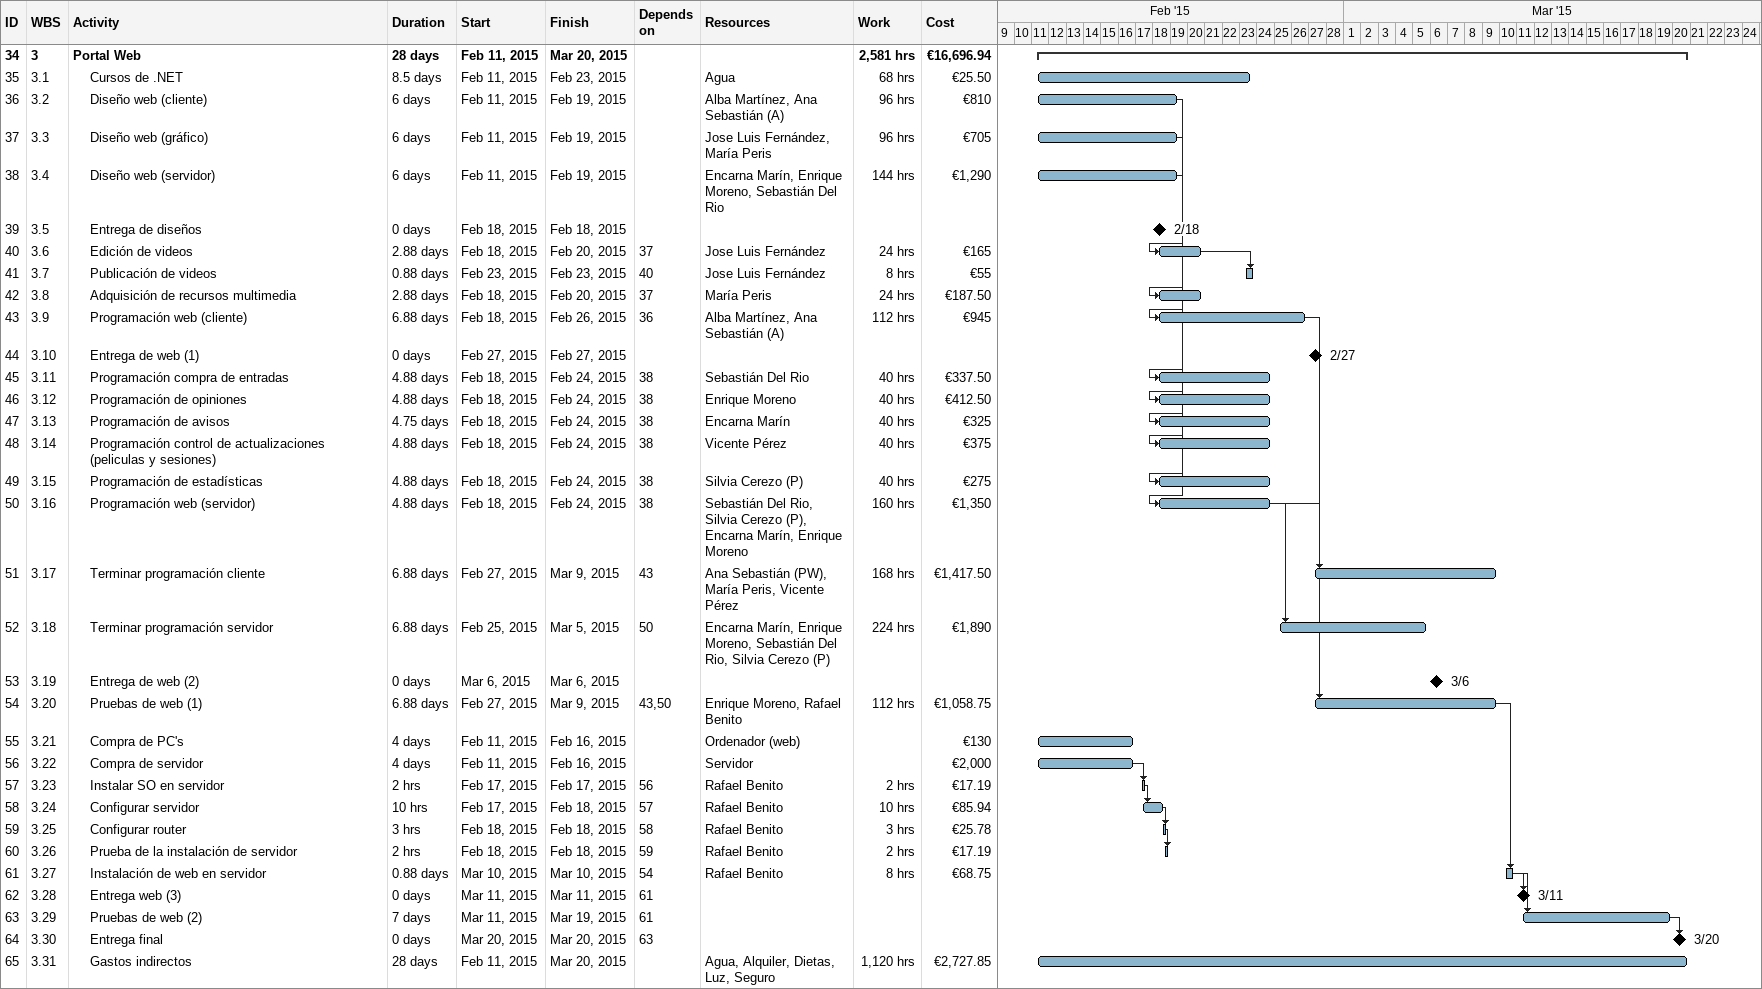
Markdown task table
| ID | WBS | Task | Duration | Start | Finish | Predecessors | Resources | Work (h) | Cost (€) |
|---|---|---|---|---|---|---|---|---|---|
| 34 | 3 | **Portal Web** | 28d | 2015-02-11 | 2015-03-20 |  |  | 2581 | 16696.94 |
| 35 | 3.1 | Cursos de .NET | 8.5d | 2015-02-11 | 2015-02-23 |  | Agua | 68 | 25.50 |
| 36 | 3.2 | Diseño web (cliente) | 6d | 2015-02-11 | 2015-02-19 |  | Alba Martínez, Ana Sebastián (A) | 96 | 810 |
| 37 | 3.3 | Diseño web (gráfico) | 6d | 2015-02-11 | 2015-02-19 |  | Jose Luis Fernández, María Peris | 96 | 705 |
| 38 | 3.4 | Diseño web (servidor) | 6d | 2015-02-11 | 2015-02-19 |  | Encarna Marín, Enrique Moreno, Sebastián Del Rio | 144 | 1290 |
| 39 | 3.5 | Entrega de diseños | 0d | 2015-02-18 | 2015-02-18 |  |  |  |  |
| 40 | 3.6 | Edición de videos | 2.88d | 2015-02-18 | 2015-02-20 | 37 | Jose Luis Fernández | 24 | 165 |
| 41 | 3.7 | Publicación de videos | 0.88d | 2015-02-23 | 2015-02-23 | 40 | Jose Luis Fernández | 8 | 55 |
| 42 | 3.8 | Adquisición de recursos multimedia | 2.88d | 2015-02-18 | 2015-02-20 | 37 | María Peris | 24 | 187.50 |
| 43 | 3.9 | Programación web (cliente) | 6.88d | 2015-02-18 | 2015-02-26 | 36 | Alba Martínez, Ana Sebastián (A) | 112 | 945 |
| 44 | 3.10 | Entrega de web (1) | 0d | 2015-02-27 | 2015-02-27 |  |  |  |  |
| 45 | 3.11 | Programación compra de entradas | 4.88d | 2015-02-18 | 2015-02-24 | 38 | Sebastián Del Rio | 40 | 337.50 |
| 46 | 3.12 | Programación de opiniones | 4.88d | 2015-02-18 | 2015-02-24 | 38 | Enrique Moreno | 40 | 412.50 |
| 47 | 3.13 | Programación de avisos | 4.75d | 2015-02-18 | 2015-02-24 | 38 | Encarna Marín | 40 | 325 |
| 48 | 3.14 | Programación control de actualizaciones (peliculas y sesiones) | 4.88d | 2015-02-18 | 2015-02-24 | 38 | Vicente Pérez | 40 | 375 |
| 49 | 3.15 | Programación de estadísticas | 4.88d | 2015-02-18 | 2015-02-24 | 38 | Silvia Cerezo (P) | 40 | 275 |
| 50 | 3.16 | Programación web (servidor) | 4.88d | 2015-02-18 | 2015-02-24 | 38 | Sebastián Del Rio, Silvia Cerezo (P), Encarna Marín, Enrique Moreno | 160 | 1350 |
| 51 | 3.17 | Terminar programación cliente | 6.88d | 2015-02-27 | 2015-03-09 | 43 | Ana Sebastián (PW), María Peris, Vicente Pérez | 168 | 1417.50 |
| 52 | 3.18 | Terminar programación servidor | 6.88d | 2015-02-25 | 2015-03-05 | 50 | Encarna Marín, Enrique Moreno, Sebastián Del Rio, Silvia Cerezo (P) | 224 | 1890 |
| 53 | 3.19 | Entrega de web (2) | 0d | 2015-03-06 | 2015-03-06 |  |  |  |  |
| 54 | 3.20 | Pruebas de web (1) | 6.88d | 2015-02-27 | 2015-03-09 | 43, 50 | Enrique Moreno, Rafael Benito | 112 | 1058.75 |
| 55 | 3.21 | Compra de PC's | 4d | 2015-02-11 | 2015-02-16 |  | Ordenador (web) |  | 130 |
| 56 | 3.22 | Compra de servidor | 4d | 2015-02-11 | 2015-02-16 |  | Servidor |  | 2000 |
| 57 | 3.23 | Instalar SO en servidor | 2h | 2015-02-17 | 2015-02-17 | 56 | Rafael Benito | 2 | 17.19 |
| 58 | 3.24 | Configurar servidor | 10h | 2015-02-17 | 2015-02-18 | 57 | Rafael Benito | 10 | 85.94 |
| 59 | 3.25 | Configurar router | 3h | 2015-02-18 | 2015-02-18 | 58 | Rafael Benito | 3 | 25.78 |
| 60 | 3.26 | Prueba de la instalación de servidor | 2h | 2015-02-18 | 2015-02-18 | 59 | Rafael Benito | 2 | 17.19 |
| 61 | 3.27 | Instalación de web en servidor | 0.88d | 2015-03-10 | 2015-03-10 | 54 | Rafael Benito | 8 | 68.75 |
| 62 | 3.28 | Entrega web (3) | 0d | 2015-03-11 | 2015-03-11 | 61 |  |  |  |
| 63 | 3.29 | Pruebas de web (2) | 7d | 2015-03-11 | 2015-03-19 | 61 |  |  |  |
| 64 | 3.30 | Entrega final | 0d | 2015-03-20 | 2015-03-20 | 63 |  |  |  |
| 65 | 3.31 | Gastos indirectos | 28d | 2015-02-11 | 2015-03-20 |  | Agua, Alquiler, Dietas, Luz, Seguro | 1120 | 2727.85 |
